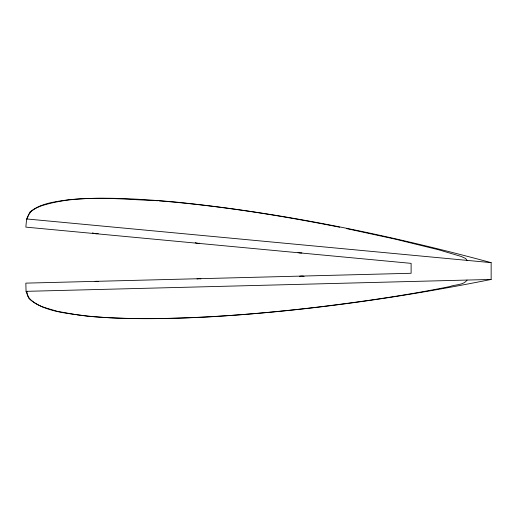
<?xml version="1.0" encoding="UTF-8"?>
<svg xmlns="http://www.w3.org/2000/svg" width="517" height="517" viewBox="0 0 517 517"><rect width="100%" height="100%" fill="white"/><g stroke="black" fill="none" stroke-linecap="round" stroke-linejoin="round"><path stroke-width="0.78" d="M467.071 280.059C463.633 285.248 455.264 284.434 449.893 286.534C405.599 295.511 360.808 301.838 315.958 307.311C263.069 313.483 209.902 317.903 156.632 318.55M26.619 218.95L25.85 227.125L411.118 263.36L411.118 273.28L25.85 283.135L26.057 291.342L28.913 298.49C44.96 312.455 67.733 313.102 87.767 316.23C127.143 319.771 166.745 318.924 206.186 317.044C301.941 311.615 397.134 298.225 491.15 279.445L491.15 262.642C387.375 234.621 281.7 212.7 174.668 201.96C139.461 198.929 103.988 196.589 68.703 199.724C55.319 201.746 40.811 203.078 29.96 212.022L26.619 218.95L491.15 262.642M30.665 212.164L30.522 212.313A11.878 11.878 0 0 0 27.33 219.014M39.434 206.483C77.414 193.765 118.781 199.336 157.911 200.725M26.057 291.342L491.15 279.445M155.436 318.562C129.295 318.731 103.064 318.201 77.111 314.84M159.107 200.822C219.777 205.74 279.981 215.402 339.663 227.209M76.141 314.704L57.393 311.357L43.195 307.13M346.603 228.604L395.072 239.1L438.306 249.692L461.035 256.4L465.636 258.487L467.103 260.381M42.911 307.014C37.282 304.765 30.852 301.56 28.021 296.176M199.736 243.268A9.138 9.138 0 0 1 195.252 242.686M301.889 252.878A9.138 9.138 0 0 1 298.025 252.509M98.217 233.561A9.138 9.138 0 0 1 92.498 232.812M95.063 281.461A9.138 9.138 0 0 1 98.308 281.494M299.569 276.343A9.138 9.138 0 0 1 304.093 276.388M196.996 278.967A9.138 9.138 0 0 1 200.88 278.87M27.97 296.163A11.678 11.678 0 0 1 26.897 291.323M30.529 212.009A28.448 28.448 0 0 1 39.486 206.619"/></g></svg>
